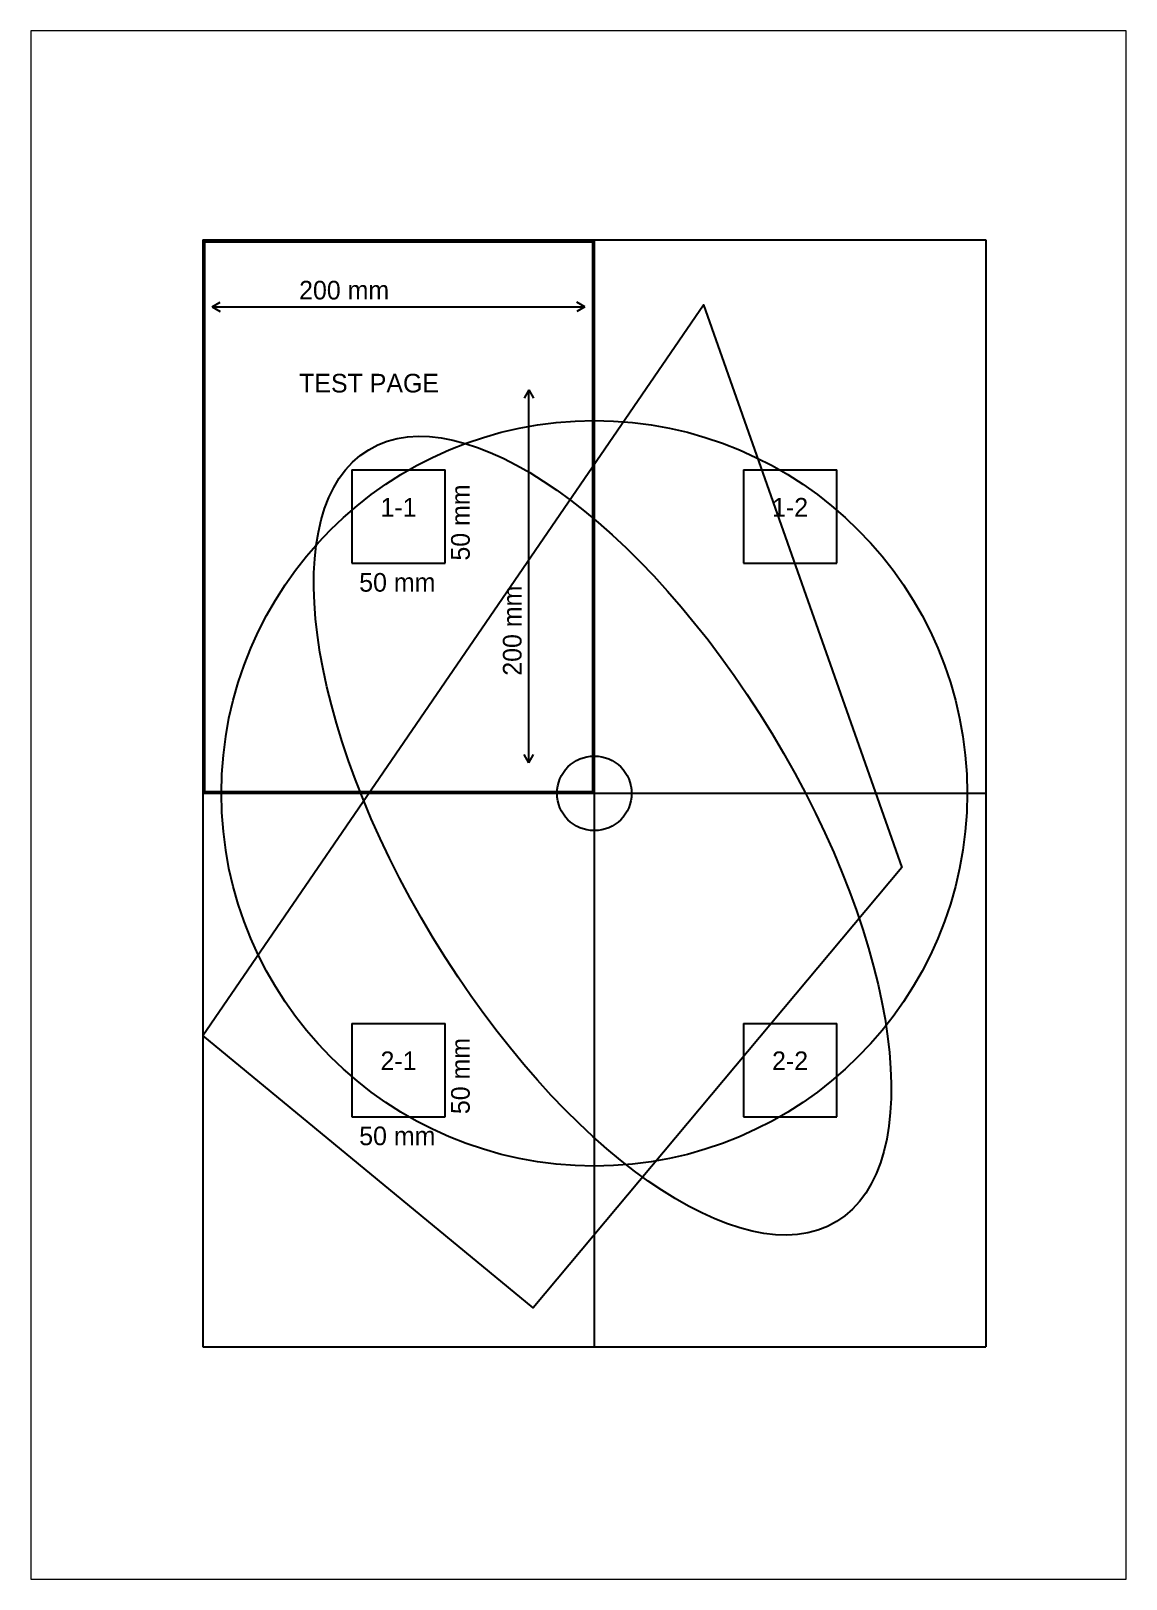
# Paper-space layout 'Layout1' of a CAD drawing. Header units: metres, sheet in millimetres. Extents: x 0 to 210, y 0 to 297.
# The model-space entities are those that its viewports show. They can reach past a viewport. Long polylines and large blocks are cut down to what shows.
import ezdxf
from ezdxf.enums import TextEntityAlignment as Align

# ---------------------------------------------------------------- set-up
doc = ezdxf.new("R2010")
doc.units = ezdxf.units.M
doc.layers.add('TEXTLAYER', color=7, linetype='Continuous')
doc.layers.add('VIEWPORTS', color=7, linetype='Continuous')

msp = doc.modelspace()

# ---------------------------------------------------------------- linework, layer by layer
at = {"color": 9}
for p, q in [((0, 0), (210, 0)), ((0, 0), (0, -297)), ((210, 0), (210, -297)), ((210, 0), (420, 0)), ((210, 0), (210, -297)), ((420, 0), (420, -297)), ((80, -123.5), (130, -123.5)), ((80, -123.5), (80, -173.5)), ((130, -173.5), (130, -123.5)), ((290, -123.5), (340, -123.5)), ((290, -123.5), (290, -173.5)), ((340, -173.5), (340, -123.5)), ((80, -173.5), (130, -173.5)), ((290, -173.5), (340, -173.5)), ((0, -297), (210, -297)), ((0, -297), (210, -297)), ((0, -297), (0, -594)), ((210, -297), (420, -297)), ((210, -297), (210, -594)), ((210, -297), (420, -297)), ((210, -297), (210, -594)), ((420, -297), (420, -594)), ((80, -420.5), (130, -420.5)), ((80, -420.5), (80, -470.5)), ((130, -470.5), (130, -420.5)), ((290, -420.5), (340, -420.5)), ((290, -420.5), (290, -470.5)), ((340, -470.5), (340, -420.5)), ((80, -470.5), (130, -470.5)), ((290, -470.5), (340, -470.5)), ((0, -594), (210, -594)), ((210, -594), (420, -594))]:
    msp.add_line(p, q, dxfattribs=at)
at = {"color": 6}
for p, q in [((1, 0), (1, -297)), ((209, 0), (209, -297)), ((0, -1), (210, -1)), ((0, -296), (210, -296))]:
    msp.add_line(p, q, dxfattribs=at)
at = {"color": 5}
msp.add_lwpolyline([(0, -426.94), (268.54, -34.97), (374.92, -336.73), (177.21, -572.98), (0, -426.94)], dxfattribs=at)
at = {"color": 1}
for points in [[(5, -35.95), (9.4, -33.46)], [(5, -35.95), (205, -35.95)], [(5, -35.95), (9.4, -38.44)], [(205, -35.95), (200.6, -33.46)], [(205, -35.95), (200.6, -38.44)], [(174.92, -80.56), (172.43, -84.96)], [(174.92, -280.56), (174.92, -80.56)], [(174.92, -80.56), (177.41, -84.96)], [(174.92, -280.56), (172.43, -276.16)], [(174.92, -280.56), (177.41, -276.16)]]:
    msp.add_lwpolyline(points, dxfattribs=at)
msp.add_circle((210, -297), 200, dxfattribs=at)
at = {"color": 6}
msp.add_circle((210, -297), 20, dxfattribs=at)
at = {"color": 3}
msp.add_ellipse((214.4, -319.71), major_axis=(125.42, -207.09), ratio=0.43838, dxfattribs=at)

# ---------------------------------------------------------------- texts
for s, p in [('200 mm', (51.67, -32.01)), ('TEST PAGE', (51.67, -81.91)), ('50 mm', (83.91, -188.8)), ('50 mm', (83.91, -485.8))]:
    msp.add_text(s, height=10).set_placement(p)
for s, p in [('50 mm', (143.19, -172.12)), ('200 mm', (170.98, -233.89)), ('50 mm', (143.19, -469.12))]:
    msp.add_text(s, height=10, rotation=90).set_placement(p)
at = {"layer": 'TEXTLAYER', "color": 1}
for s, p in [('1-1', (105, -148.5)), ('1-2', (315, -148.5)), ('2-1', (105, -445.5)), ('2-2', (315, -445.5))]:
    msp.add_text(s, height=10, dxfattribs=at).set_placement(p, align=Align.CENTER)

psp = doc.layouts.get("Layout1")

# ---------------------------------------------------------------- viewports
at = {"layer": 'VIEWPORTS'}
psp.add_viewport(center=(105, 148.5), size=(210, 297), view_center_point=(201.52, -303.26), view_height=830.644, dxfattribs=at)

doc.saveas('drawing.dxf')
